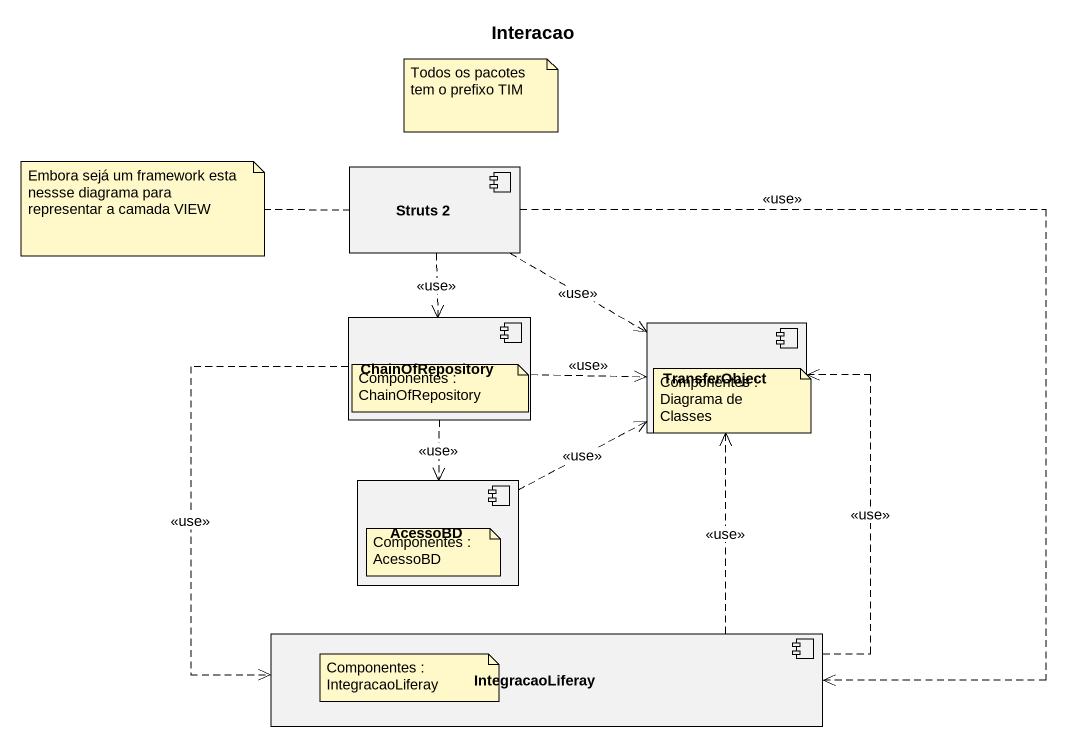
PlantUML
@startuml
title Interacao
component "Struts 2" as Struts_2
component ChainOfRepository
component TransferObject
component AcessoBD
component IntegracaoLiferay
Struts_2 ..> ChainOfRepository : <<use>>
Struts_2 .right.> TransferObject : <<use>>
Struts_2 ..> IntegracaoLiferay : <<use>>
ChainOfRepository .right.> TransferObject : <<use>>
ChainOfRepository ..> AcessoBD : <<use>>
ChainOfRepository ..> IntegracaoLiferay : <<use>>
AcessoBD .right.> TransferObject : <<use>>
IntegracaoLiferay .up.> TransferObject : <<use>>
IntegracaoLiferay .up.> TransferObject : <<use>>
note as N1
  Todos os pacotes tem o prefixo TIM
end note
note left of Struts_2 : Embora sejá um framework esta nessse diagrama para representar a camada VIEW
note as N3
  Componentes : ChainOfRepository
end note
note as N4
  Componentes : Diagrama de Classes
end note
note as N5
  Componentes : AcessoBD
end note
note as N6
  Componentes : IntegracaoLiferay
end note
@enduml
